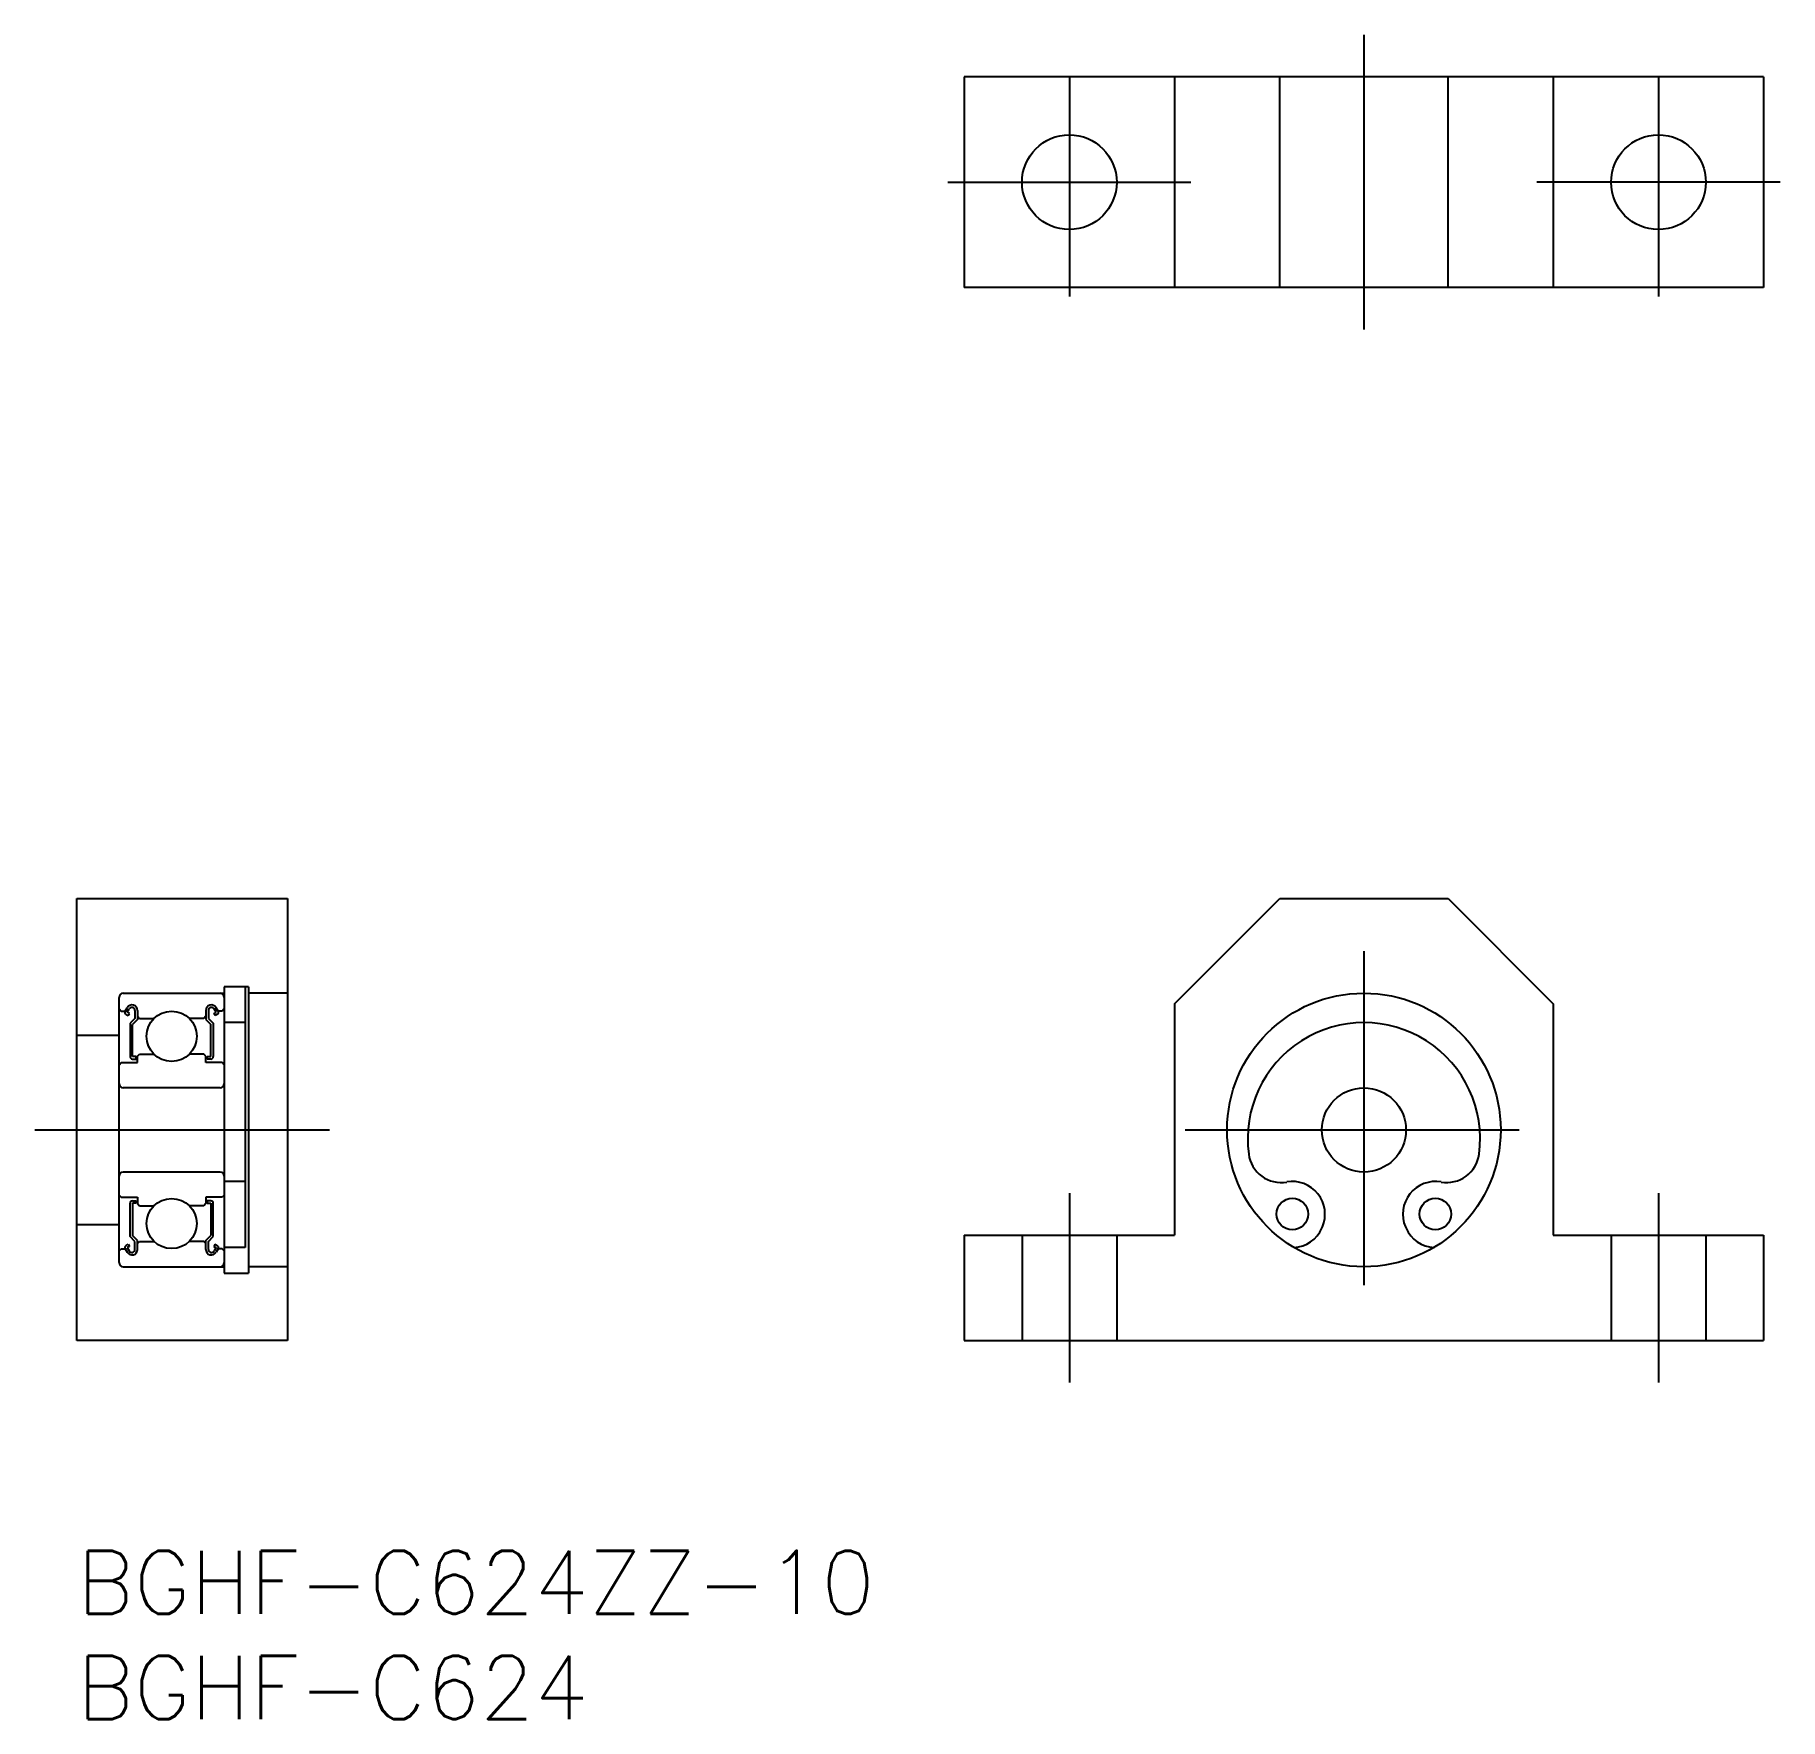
# Model space of a CAD drawing. Extents: x -2 to 80.9, y -8 to 72.
import ezdxf

# ---------------------------------------------------------------- set-up
doc = ezdxf.new("R2010")
doc.units = 0
doc.header["$LTSCALE"] = 0.5
doc.linetypes.add('CENTER', pattern=[50.8, 31.75, -6.35, 6.35, -6.35])
doc.linetypes.add('DASHED', pattern=[19.05, 12.7, -6.35])
for name, color, linetype in [('MSM_CENTER', 1, 'CENTER'), ('MSM_CONTINUOUS', 7, 'CONTINUOUS'), ('MSM_DASHED', 4, 'DASHED'), ('MSM_PART_NUMBER', 7, 'CONTINUOUS')]:
    doc.layers.add(name, color=color, linetype=linetype)
doc.styles.get("Standard").update_dxf_attribs({"font": 'txt.shx', "height": 1, "bigfont": 'bigfont.shx'})

msp = doc.modelspace()

# ---------------------------------------------------------------- linework, layer by layer
at = {"layer": 'MSM_CENTER'}
for p, q in [((61.166, 72.042), (61.166, 58.042)), ((47.166, 70.044), (47.166, 59.616)), ((75.166, 70.044), (75.166, 59.616)), ((41.386, 65.042), (52.947, 65.042)), ((80.947, 65.042), (69.386, 65.042)), ((61.166, 28.5), (61.166, 11.5)), ((-2, 20), (12, 20)), ((52.666, 20), (69.666, 20)), ((47.166, 17), (47.166, 8)), ((75.166, 17), (75.166, 8))]:
    msp.add_line(p, q, dxfattribs=at)
at = {"layer": 'MSM_CONTINUOUS'}
for p, q in [((80.166, 70.042), (42.166, 70.042)), ((42.166, 70.042), (42.166, 60.042)), ((52.166, 70.042), (52.166, 60.042)), ((57.166, 60.042), (57.166, 70.042)), ((65.166, 60.042), (65.166, 70.042)), ((70.166, 70.042), (70.166, 60.042)), ((80.166, 70.042), (80.166, 60.042)), ((80.166, 60.042), (42.166, 60.042)), ((0, 10), (0, 31)), ((0, 31), (10, 31)), ((10, 31), (10, 10)), ((52.166, 26), (57.166, 31)), ((57.166, 31), (65.166, 31)), ((65.166, 31), (70.166, 26)), ((7, 26.8), (7, 13.2)), ((8.15, 26.8, 1), (7, 26.8, 1)), ((8, 26.8), (8, 14.418)), ((8.15, 26.8), (8.15, 13.2)), ((2, 13.7), (2, 26.3)), ((2, 25.75), (2.1, 25.65)), ((2.2, 26.5), (7, 26.5)), ((2.291, 25.65), (2.386, 25.81)), ((2.392, 25.592), (2.487, 25.752)), ((6.608, 25.592), (6.513, 25.752)), ((6.709, 25.65), (6.614, 25.81)), ((7, 25.75), (6.9, 25.65)), ((10, 26.5, 1), (8.15, 26.5, 1)), ((52.166, 26), (52.166, 15)), ((70.166, 26), (70.166, 15)), ((2.1, 25.65), (2.291, 25.65)), ((2.334, 25.491), (2.434, 25.433)), ((2.493, 25.534), (2.392, 25.592)), ((2.434, 25.433), (2.493, 25.534)), ((2.757, 25.3), (2.524, 25.067)), ((2.524, 25.067), (2.524, 23.486)), ((2.873, 25.252), (2.64, 25.019)), ((2.64, 23.486), (2.64, 25.019)), ((2.757, 25.68), (2.757, 25.3)), ((2.873, 25.68), (2.873, 25.252)), ((2.873, 25.4), (2.973, 25.3)), ((2.973, 25.3), (3.666, 25.3)), ((6.027, 25.3), (5.334, 25.3)), ((6.127, 25.4), (6.027, 25.3)), ((6.127, 25.68), (6.127, 25.252)), ((6.127, 25.252), (6.36, 25.019)), ((6.243, 25.68), (6.243, 25.3)), ((6.243, 25.3), (6.476, 25.067)), ((6.36, 23.486), (6.36, 25.019)), ((6.476, 25.067), (6.476, 23.486)), ((6.507, 25.534), (6.608, 25.592)), ((6.566, 25.433), (6.507, 25.534)), ((6.666, 25.491), (6.566, 25.433)), ((6.9, 25.65), (6.709, 25.65)), ((8, 25.1, 1), (7, 25.1, 1)), ((0, 24.5), (2, 24.5)), ((2.815, 23.486), (2.64, 23.486)), ((2.64, 23.37), (2.815, 23.37)), ((2.815, 23.37), (2.815, 23.486)), ((2.873, 23.5), (2.973, 23.6)), ((2.873, 23.2), (2.873, 23.5)), ((2.973, 23.6), (3.666, 23.6)), ((6.027, 23.6), (5.334, 23.6)), ((6.127, 23.5), (6.027, 23.6)), ((6.127, 23.2), (6.127, 23.5)), ((6.185, 23.37), (6.185, 23.486)), ((6.185, 23.486), (6.36, 23.486)), ((6.36, 23.37), (6.185, 23.37)), ((2, 23.1), (2.1, 23.2)), ((2.1, 23.2), (2.873, 23.2)), ((6.9, 23.2), (6.127, 23.2)), ((7, 23.1), (6.9, 23.2)), ((6.8, 22), (2.2, 22)), ((6.8, 18), (2.2, 18)), ((8, 17.55, 1), (7, 17.55, 1)), ((10, 18), (10, 18)), ((2, 16.9), (2.1, 16.8)), ((2.1, 16.8), (2.873, 16.8)), ((2.64, 16.63), (2.815, 16.63)), ((2.815, 16.63), (2.815, 16.514)), ((2.873, 16.8), (2.873, 16.5)), ((6.9, 16.8), (6.127, 16.8)), ((6.127, 16.8), (6.127, 16.5)), ((6.36, 16.63), (6.185, 16.63)), ((6.185, 16.63), (6.185, 16.514)), ((7, 16.9), (6.9, 16.8)), ((2.524, 14.933), (2.524, 16.514)), ((2.64, 16.514), (2.64, 14.981)), ((2.815, 16.514), (2.64, 16.514)), ((2.873, 16.5), (2.973, 16.4)), ((2.973, 16.4), (3.666, 16.4)), ((6.027, 16.4), (5.334, 16.4)), ((6.127, 16.5), (6.027, 16.4)), ((6.185, 16.514), (6.36, 16.514)), ((6.36, 16.514), (6.36, 14.981)), ((6.476, 14.933), (6.476, 16.514)), ((0, 15.5), (2, 15.5)), ((2.757, 14.7), (2.524, 14.933)), ((2.873, 14.748), (2.64, 14.981)), ((6.127, 14.748), (6.36, 14.981)), ((6.243, 14.7), (6.476, 14.933)), ((42.166, 15), (52.166, 15)), ((42.166, 15), (42.166, 10)), ((59.164, 15.327), (59.191, 15.389)), ((63.141, 15.389), (63.168, 15.327)), ((70.166, 15), (80.166, 15)), ((80.166, 15), (80.166, 10)), ((2, 14.25), (2.1, 14.35)), ((2.1, 14.35), (2.291, 14.35)), ((2.291, 14.35), (2.386, 14.19)), ((2.334, 14.509), (2.434, 14.567)), ((2.493, 14.466), (2.392, 14.408)), ((2.392, 14.408), (2.487, 14.248)), ((2.434, 14.567), (2.493, 14.466)), ((2.757, 14.32), (2.757, 14.7)), ((2.873, 14.32), (2.873, 14.748)), ((2.873, 14.6), (2.973, 14.7)), ((2.973, 14.7), (3.666, 14.7)), ((6.027, 14.7), (5.334, 14.7)), ((6.127, 14.6), (6.027, 14.7)), ((6.127, 14.32), (6.127, 14.748)), ((6.243, 14.32), (6.243, 14.7)), ((6.566, 14.567), (6.507, 14.466)), ((6.507, 14.466), (6.608, 14.408)), ((6.608, 14.408), (6.513, 14.248)), ((6.666, 14.509), (6.566, 14.567)), ((6.709, 14.35), (6.614, 14.19)), ((6.9, 14.35), (6.709, 14.35)), ((7, 14.25), (6.9, 14.35)), ((8, 14.418, 1), (7, 14.418, 1)), ((2.2, 13.5), (7, 13.5)), ((10, 13.5, 1), (8.15, 13.5, 1)), ((7, 13.2, 1), (8.15, 13.2, 1)), ((10, 10), (0, 10)), ((42.166, 10), (80.166, 10))]:
    msp.add_line(p, q, dxfattribs=at)
for centre, radius in [((47.166, 65.042), 2.25), ((75.166, 65.042), 2.25), ((61.166, 20), 6.5), ((4.5, 24.45), 1.191), ((61.166, 20), 2), ((4.5, 15.55), 1.191), ((57.766, 16), 0.75), ((64.566, 16), 0.75)]:
    msp.add_circle(centre, radius, dxfattribs=at)
for centre, radius, start, end in [((2.2, 26.3), 0.2, 90, 180), ((2.612, 25.68), 0.261, 0.0002, 149.99992), ((2.612, 25.68), 0.145, 0.00028, 149.9976), ((6.388, 25.68), 0.261, 30.00008, 179.9998), ((6.388, 25.68), 0.145, 30.0024, 179.99972), ((6.8, 26.3), 0.2, 0, 90), ((2.392, 25.592), 0.116, 149.98629, 240.00975), ((6.608, 25.592), 0.116, 299.99025, 30.01371), ((61.166, 19.575), 5.525, 352.44259, 187.55741), ((2.64, 23.486), 0.116, 180, 270.00003), ((6.36, 23.486), 0.116, 269.99997, 360), ((2.2, 22.2), 0.2, 180, 270), ((6.8, 22.2), 0.2, 270, 0), ((57.226, 19.052), 1.55, 187.55741, 280.04058), ((65.107, 19.052), 1.55, 259.95942, 352.44259), ((2.2, 17.8), 0.2, 90, 180), ((6.8, 17.8), 0.2, 0, 90), ((57.766, 16), 1.55, 336.80949, 100.04058), ((64.566, 16), 1.55, 79.95942, 203.19051), ((2.64, 16.514), 0.116, 89.99997, 180), ((6.36, 16.514), 0.116, 0, 90.00003), ((57.786, 15.918), 1.5, 271.8603, 336.80949), ((64.547, 15.918), 1.5, 203.19051, 268.1397), ((2.392, 14.408), 0.116, 119.99025, 210.01371), ((2.612, 14.32), 0.261, 210.00008, 359.9998), ((2.612, 14.32), 0.145, 210.0024, 359.99972), ((6.388, 14.32), 0.261, 180.0002, 329.99992), ((6.388, 14.32), 0.145, 180.00028, 329.9976), ((6.608, 14.408), 0.116, 329.98629, 60.00975), ((2.2, 13.7), 0.2, 180, 270), ((6.8, 13.7), 0.2, 270, 0)]:
    msp.add_arc(centre, radius, start, end, dxfattribs=at)
at = {"layer": 'MSM_DASHED'}
for p, q in [((44.916, 15), (44.916, 10)), ((49.416, 15), (49.416, 10)), ((72.916, 15), (72.916, 10)), ((77.416, 15), (77.416, 10))]:
    msp.add_line(p, q, dxfattribs=at)

# ---------------------------------------------------------------- texts
at = {"layer": 'MSM_PART_NUMBER'}
for s, p in [('BGHF-C624ZZ-10', (0, -3)), ('BGHF-C624', (0, -8))]:
    msp.add_text(s, height=3, dxfattribs=at).set_placement(p)

doc.saveas('drawing.dxf')
